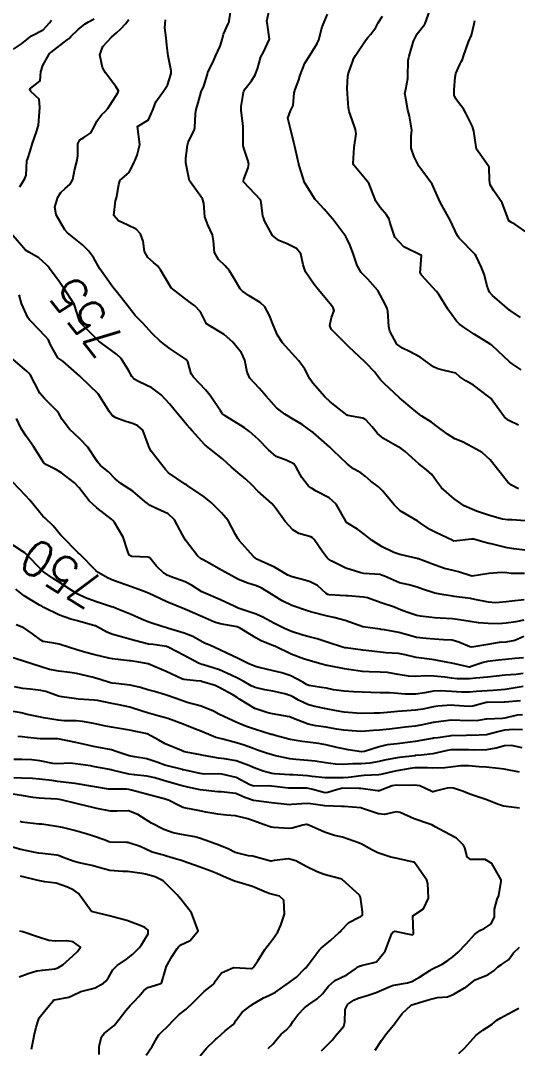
# Model space of a CAD drawing. Header units: metres. Extents: x 318500 to 325275, y 7408834 to 7428799.
# Drawn here: x 321971.5 to 322027.1, y 7416582.3 to 7416697.5 of the extents above; entities that cross this region are included whole.
import ezdxf
from ezdxf.enums import TextEntityAlignment as Align

# ---------------------------------------------------------------- set-up
doc = ezdxf.new("R2010")
doc.units = ezdxf.units.M
doc.header["$MEASUREMENT"] = 0
for name, color, linetype in [('Cotas', 45, 'Continuous'), ('Curvas de Nivel 1m', 11, 'Continuous'), ('Curvas de Nivel 5m', 15, 'Continuous')]:
    doc.layers.add(name, color=color, linetype=linetype)
doc.styles.add('Style-STANDARD', font='STANDARD.shx')

msp = doc.modelspace()

# ---------------------------------------------------------------- linework, layer by layer
at = {"layer": 'Curvas de Nivel 1m', "flags": 128}
for points, elevation in [([(322027.99, 7416641.42), (322026.51, 7416641.54), (322025.99, 7416641.53), (322025.43, 7416641.6), (322023.99, 7416642.01), (322022.55, 7416642.52), (322022, 7416642.72), (322021.14, 7416643.09), (322020.02, 7416643.87), (322018.62, 7416645.12), (322018.05, 7416645.85), (322017.53, 7416646.61), (322016.95, 7416647.15), (322016.07, 7416647.82), (322014.53, 7416649.18), (322014.09, 7416649.51), (322013.41, 7416649.89), (322012.11, 7416650.65), (322011.46, 7416651.22), (322010.84, 7416651.94), (322010.13, 7416652.73), (322009.81, 7416652.92), (322008.14, 7416653.22), (322008.03, 7416653.27), (322006.16, 7416654.76), (322005.56, 7416655.3), (322004.19, 7416656.83), (322003.86, 7416657.33), (322003.29, 7416658.41), (322002.63, 7416659.34), (322002.23, 7416659.78), (322000.8, 7416661.36), (322000.26, 7416662.21), (321999.77, 7416663.38), (321999.34, 7416664.43), (321998.81, 7416665.39), (321998.31, 7416665.9), (321997.09, 7416666.64), (321996.33, 7416667.15), (321996.07, 7416667.43), (321995.64, 7416668.14), (321994.88, 7416669.44), (321994.37, 7416670), (321993.63, 7416670.71), (321993.19, 7416671.47), (321993.09, 7416672.78), (321992.95, 7416673.47), (321992.43, 7416674.6), (321992.12, 7416675.48), (321991.99, 7416677.02), (321991.85, 7416677.49), (321990.49, 7416679.35), (321990.4, 7416679.51), (321990.34, 7416679.66), (321989.97, 7416681.52), (321989.97, 7416682.07), (321990.15, 7416683.51), (321990.23, 7416683.82), (321990.55, 7416684.46), (321990.9, 7416685.17), (321990.97, 7416685.5), (321991.05, 7416687.04), (321991.15, 7416687.5), (321991.37, 7416688.26), (321991.71, 7416689.49), (321991.98, 7416690.14), (321992.39, 7416691.48), (321992.45, 7416691.68), (321992.66, 7416692.11), (321993.1, 7416693.05), (321993.29, 7416693.47), (321993.83, 7416694.6), (321994.1, 7416695.46), (321994.2, 7416695.96), (321994.72, 7416697.1), (321994.82, 7416697.35), (321994.85, 7416697.45), (321995.1, 7416699.1)], 758), ([(322027.24, 7416645.01), (322026.44, 7416645.42), (322026.05, 7416645.76), (322025.03, 7416647.04), (322024.08, 7416648.24), (322023.15, 7416649.06), (322022.1, 7416649.69), (322020.95, 7416650.26), (322020.11, 7416650.62), (322019.27, 7416651.12), (322018.13, 7416652), (322017.49, 7416652.49), (322016.42, 7416653.16), (322016.14, 7416653.34), (322015.32, 7416654.01), (322014.17, 7416654.97), (322013.92, 7416655.19), (322012.19, 7416656.79), (322011.79, 7416657.22), (322011.11, 7416658.13), (322010.22, 7416659.05), (322010.12, 7416659.14), (322010.01, 7416659.24), (322008.24, 7416660.9), (322007.88, 7416661.27), (322006.27, 7416662.9), (322006.1, 7416663.29), (322006.29, 7416664.21), (322006.58, 7416665), (322006.47, 7416665.29), (322006.3, 7416665.54), (322004.82, 7416667.31), (322004.34, 7416667.91), (322003.38, 7416669.33), (322003.12, 7416670.1), (322002.85, 7416671.34), (322002.39, 7416671.93), (322001.32, 7416672.44), (322000.4, 7416672.83), (321999.68, 7416673.38), (321998.8, 7416675.03), (321998.66, 7416675.4), (321998.61, 7416675.57), (321998.45, 7416676.8), (321998.38, 7416677.32), (321998.34, 7416677.4), (321996.49, 7416679.35), (321996.45, 7416679.43), (321996.44, 7416679.48), (321996.49, 7416679.7), (321996.95, 7416680.99), (321997.02, 7416681.42), (321996.92, 7416681.82), (321996.54, 7416682.94), (321996.41, 7416683.43), (321996.4, 7416683.58), (321996.4, 7416685.43), (321996.39, 7416685.62), (321996.18, 7416687.43), (321996.18, 7416687.85), (321996.42, 7416689.43), (321996.47, 7416689.58), (321996.63, 7416689.81), (321997.34, 7416690.72), (321997.76, 7416691.41), (321998, 7416692.07), (321998.38, 7416693.4), (321998.69, 7416693.94), (321999.36, 7416695.39), (321999.14, 7416696.98), (321999.06, 7416697.4), (321999.35, 7416698.79)], 759), ([(321970.69, 7416694.28), (321971.57, 7416694.88), (321972.7, 7416695.75), (321973.99, 7416696.45), (321974.72, 7416697.22), (321974.93, 7416697.51)], 754), ([(322027.92, 7416635.53), (322026.42, 7416635.53), (322025.92, 7416635.58), (322025.32, 7416635.63), (322023.91, 7416635.5), (322022.06, 7416635.23), (322021.9, 7416635.25), (322020.53, 7416635.72), (322019.91, 7416635.84), (322018.95, 7416636.09), (322017.92, 7416636.47), (322016.03, 7416637.16), (322015.96, 7416637.18), (322015.93, 7416637.19), (322015.89, 7416637.2), (322013.94, 7416637.64), (322013.27, 7416637.86), (322011.95, 7416638.49), (322010.84, 7416639.23), (322010.34, 7416639.61), (322009.97, 7416639.91), (322009.2, 7416640.48), (322007.98, 7416641.24), (322007.95, 7416641.27), (322007.88, 7416641.37), (322006.82, 7416643.28), (322006.02, 7416643.98), (322004.59, 7416644.75), (322004.04, 7416645.07), (322003.72, 7416645.32), (322002.97, 7416646.26), (322002.39, 7416647.35), (322002.07, 7416647.81), (322001.21, 7416648.22), (322000.08, 7416648.62), (321999.22, 7416649.38), (321998.11, 7416650.54), (321997.12, 7416651.42), (321996.54, 7416651.84), (321996.13, 7416652.11), (321994.4, 7416653.19), (321994.14, 7416653.35), (321994.08, 7416653.4), (321994.03, 7416653.45), (321993.87, 7416653.73), (321992.71, 7416655.47), (321992.18, 7416656.09), (321990.82, 7416657.5), (321990.59, 7416657.89), (321990.22, 7416659.23), (321990.02, 7416659.51), (321988.24, 7416660.7), (321987.12, 7416661.55), (321986.26, 7416662.39), (321985.16, 7416663.58), (321984.7, 7416664), (321984.29, 7416664.42), (321983.4, 7416665.6), (321982.32, 7416666.97), (321981.8, 7416667.62), (321980.36, 7416669.64), (321979.63, 7416670.91), (321979.07, 7416671.66), (321978.39, 7416672.33), (321976.72, 7416673.69), (321976.41, 7416674.02), (321975.45, 7416675.7), (321975.31, 7416676.57), (321975.64, 7416677.7), (321975.97, 7416678.2), (321976.47, 7416678.66), (321977.02, 7416679.15), (321977.31, 7416679.68), (321977.5, 7416680.68), (321977.77, 7416681.68), (321977.87, 7416682.33), (321977.89, 7416683.68), (321978.11, 7416684.11), (321978.55, 7416684.38), (321979.34, 7416684.88), (321979.76, 7416685.65), (321980.02, 7416686.21), (321980.59, 7416686.96), (321980.93, 7416687.3), (321981.23, 7416687.63), (321982.38, 7416689.38), (321982.44, 7416689.61), (321982.14, 7416690.1), (321981, 7416691.63), (321980.66, 7416692.2), (321980.35, 7416693.65), (321980.69, 7416694.57), (321981.66, 7416695.63), (321982.22, 7416696.1), (321982.71, 7416696.55), (321983.21, 7416697.12), (321983.6, 7416697.6)], 756), ([(322027.95, 7416638.13), (322026.7, 7416638.27), (322025.95, 7416638.41), (322024.16, 7416638.85), (322023.96, 7416638.89), (322023.82, 7416638.91), (322023.26, 7416639.06), (322022.23, 7416639.35), (322021.96, 7416639.37), (322020.01, 7416639.16), (322019.96, 7416639.16), (322019.87, 7416639.2), (322017.97, 7416640.13), (322017.29, 7416640.45), (322016.27, 7416641.16), (322015.98, 7416641.38), (322015.5, 7416641.65), (322014, 7416642.54), (322013.3, 7416643.2), (322012.03, 7416644.75), (322011.55, 7416645.22), (322010.7, 7416645.88), (322010.05, 7416646.43), (322009.58, 7416646.78), (322008.75, 7416647.26), (322008.07, 7416647.76), (322006.49, 7416649.29), (322006.1, 7416649.66), (322004.24, 7416651.32), (322004.17, 7416651.37), (322004.12, 7416651.41), (322003, 7416652.21), (322002.13, 7416652.75), (322001.05, 7416653.36), (322000.15, 7416654.09), (321998.99, 7416655.39), (321998.18, 7416656.27), (321997.16, 7416657.42), (321996.86, 7416658.07), (321996.58, 7416659.42), (321996.23, 7416660.25), (321995.26, 7416661.44), (321994.26, 7416662.29), (321992.28, 7416663.48), (321991.64, 7416664.83), (321990.99, 7416665.5), (321990.31, 7416666), (321988.33, 7416667.53), (321987.14, 7416669.55), (321986.79, 7416669.98), (321986.37, 7416670.36), (321985.74, 7416670.93), (321985.36, 7416671.58), (321985.2, 7416672.77), (321984.91, 7416673.58), (321984.42, 7416674.09), (321983.48, 7416674.54), (321982.43, 7416675.03), (321981.93, 7416675.62), (321982.11, 7416677.27), (321982.22, 7416677.61), (321982.26, 7416677.81), (321982.48, 7416679.11), (321982.57, 7416679.53), (321982.63, 7416679.61), (321983.64, 7416680.46), (321984.21, 7416681.59), (321984.29, 7416681.83), (321984.53, 7416682.38), (321984.81, 7416683.59), (321984.57, 7416685.59), (321985.8, 7416686.35), (321986.32, 7416687.56), (321986.61, 7416688.35), (321987.49, 7416689.55), (321987.94, 7416690.23), (321988.34, 7416691.53), (321988.33, 7416691.86), (321988.01, 7416693.54), (321987.86, 7416694.71), (321987.76, 7416695.54), (321987.61, 7416696.65), (321987.7, 7416697.55)], 757), ([(322027.53, 7416658.33), (322026.52, 7416659.03), (322026.22, 7416659.25), (322024.29, 7416661.05), (322024.25, 7416661.09), (322024.12, 7416661.18), (322022.27, 7416662.35), (322021.14, 7416663.1), (322020.64, 7416663.46), (322020.29, 7416663.8), (322019.32, 7416665.12), (322018.32, 7416666.79), (322018.07, 7416667.13), (322016.36, 7416668.94), (322016.24, 7416669.16), (322016.38, 7416671.16), (322014.39, 7416672.13), (322013.4, 7416673.2), (322012.87, 7416674.77), (322012.75, 7416675.21), (322012.45, 7416675.72), (322011.74, 7416676.51), (322011.27, 7416677.23), (322010.49, 7416679.24), (322008.78, 7416681.27), (322008.72, 7416681.46), (322008.85, 7416683.27), (322009.04, 7416684.78), (322008.99, 7416685.26), (322008.59, 7416686.35), (322008.26, 7416687.27), (322008.2, 7416687.68), (322008.08, 7416689.28), (322008.05, 7416689.86), (322008.13, 7416691.28), (322008.23, 7416691.7), (322008.68, 7416692.94), (322008.76, 7416693.19), (322008.8, 7416693.27), (322008.97, 7416693.55), (322010.1, 7416695.25), (322010.38, 7416695.57), (322010.71, 7416695.94), (322011.26, 7416696.7), (322011.53, 7416697.23), (322012, 7416697.97)], 761), ([(322027.47, 7416664.19), (322026.3, 7416664.97), (322026.22, 7416665.03), (322024.32, 7416666.66), (322024, 7416667.05), (322023.78, 7416667.62), (322023.4, 7416669.06), (322023.1, 7416669.8), (322022.5, 7416671.08), (322022.38, 7416671.27), (322020.59, 7416673.11), (322020.41, 7416673.37), (322019.6, 7416675.12), (322018.46, 7416677.13), (322017.56, 7416679.14), (322016.51, 7416680.55), (322016.09, 7416681.17), (322015.56, 7416682.2), (322015.2, 7416683.18), (322015.23, 7416684.51), (322015.28, 7416685.18), (322015.03, 7416686.75), (322014.91, 7416687.19), (322014.85, 7416687.43), (322014.62, 7416688.75), (322014.53, 7416689.19), (322014.52, 7416689.3), (322014.63, 7416689.79), (322014.83, 7416691), (322014.84, 7416691.19), (322014.88, 7416692.99), (322014.91, 7416693.19), (322014.99, 7416693.5), (322015.46, 7416695.18), (322015.9, 7416695.99), (322016.73, 7416697.08), (322016.76, 7416697.12), (322016.78, 7416697.16), (322017.29, 7416698.62)], 762), ([(322028.42, 7416673.55), (322026.81, 7416674.65), (322026.44, 7416674.84), (322026.14, 7416675.03), (322026.02, 7416675.45), (322025.42, 7416677.04), (322024.48, 7416678.41), (322024.06, 7416679.06), (322023.98, 7416679.58), (322023.94, 7416681.06), (322023.37, 7416681.91), (322022.54, 7416683.08), (322022.25, 7416685.08), (322022.08, 7416685.59), (322021.34, 7416687.1), (322021.07, 7416687.57), (322020.61, 7416688.16), (322020.2, 7416688.7), (322020.04, 7416689.12), (322020.03, 7416689.71), (322020.14, 7416691.12), (322020.22, 7416691.55), (322020.67, 7416692.56), (322020.86, 7416692.92), (322020.95, 7416693.11), (322021.08, 7416693.5), (322021.63, 7416695.1), (322021.97, 7416695.83), (322022.26, 7416697.09), (322022.33, 7416697.49)], 763), ([(322027.84, 7416630.29), (322026.92, 7416630.09), (322025.84, 7416629.94), (322024.98, 7416629.89), (322023.84, 7416629.9), (322022.76, 7416629.99), (322021.84, 7416630.13), (322020.61, 7416630.33), (322019.84, 7416630.43), (322018.46, 7416630.5), (322017.84, 7416630.54), (322016.27, 7416630.72), (322015.84, 7416630.81), (322014.73, 7416631.18), (322013.85, 7416631.52), (322013.33, 7416631.73), (322011.87, 7416632.22), (322010.33, 7416632.78), (322009.87, 7416632.88), (322008.13, 7416633.01), (322007.88, 7416633.03), (322006.05, 7416633.11), (322005.88, 7416633.15), (322005.68, 7416633.29), (322004.74, 7416634.16), (322003.89, 7416634.6), (322003.32, 7416634.76), (322001.9, 7416635.14), (322001.42, 7416635.35), (321999.91, 7416636.22), (321998.4, 7416636.91), (321997.93, 7416637.13), (321997.54, 7416637.41), (321995.96, 7416639.21), (321995.79, 7416639.43), (321995.53, 7416639.87), (321994.71, 7416641.44), (321993.99, 7416642.3), (321992.8, 7416643.47), (321992.02, 7416644.11), (321990.19, 7416645.36), (321990.04, 7416645.44), (321989.9, 7416645.51), (321988.05, 7416646.81), (321987.71, 7416647.19), (321987.42, 7416647.54), (321986.09, 7416649.23), (321985.9, 7416649.56), (321985.8, 7416649.86), (321985.16, 7416651.57), (321984.62, 7416652.08), (321984.13, 7416652.29), (321983.15, 7416652.57), (321982.13, 7416652.95), (321981.74, 7416653.22), (321981.43, 7416653.62), (321980.17, 7416655.64), (321978.2, 7416657.56), (321978.08, 7416657.67), (321976.22, 7416659.3), (321975.98, 7416659.45), (321975.64, 7416659.7), (321974.82, 7416661.14), (321974.61, 7416661.71), (321974.26, 7416662.06), (321972.64, 7416663.74), (321972.47, 7416663.94), (321972.28, 7416664.22), (321971.57, 7416665.76), (321971.32, 7416666.75)], 754), ([(322027.82, 7416628.46), (322026.82, 7416628.01), (322025.81, 7416627.83), (322025.08, 7416627.77), (322023.81, 7416627.57), (322022, 7416627.27), (322021.8, 7416627.29), (322020.55, 7416627.84), (322019.81, 7416628.03), (322018.84, 7416628.09), (322017.81, 7416628.15), (322016.9, 7416628.23), (322015.81, 7416628.36), (322015.16, 7416628.52), (322013.82, 7416628.92), (322012.24, 7416629.21), (322011.82, 7416629.26), (322011.76, 7416629.27), (322009.82, 7416629.55), (322009.39, 7416629.68), (322007.83, 7416630.25), (322006.55, 7416630.58), (322005.84, 7416630.73), (322003.93, 7416631.24), (322003.85, 7416631.26), (322003.61, 7416631.32), (322001.86, 7416631.93), (322000.77, 7416632.45), (321999.87, 7416633), (321999.29, 7416633.38), (321998.41, 7416633.92), (321997.89, 7416634.12), (321996.91, 7416634.44), (321995.89, 7416634.86), (321994.78, 7416635.44), (321993.91, 7416635.94), (321992.93, 7416636.48), (321991.92, 7416637.04), (321991.64, 7416637.2), (321991.3, 7416637.49), (321989.96, 7416639.24), (321989.79, 7416639.51), (321989.62, 7416639.86), (321988.72, 7416641.52), (321987.99, 7416642.22), (321986.77, 7416642.78), (321986, 7416643.14), (321985.4, 7416643.57), (321984.03, 7416644.76), (321982.69, 7416645.6), (321982.05, 7416646.13), (321981.33, 7416646.9), (321980.43, 7416647.63), (321980.07, 7416648.03), (321978.99, 7416649.66), (321978.1, 7416650.61), (321976.96, 7416651.68), (321976.13, 7416652.76), (321975.8, 7416653.36), (321975.56, 7416653.7), (321974.16, 7416655.12), (321973.64, 7416655.73), (321973.02, 7416656.9), (321972.6, 7416657.74), (321972.41, 7416657.95), (321972.2, 7416658.14), (321970.36, 7416659.77)], 753), ([(322027.79, 7416626.06), (322026.81, 7416625.99), (322025.78, 7416625.9), (322025.01, 7416625.81), (322023.78, 7416625.67), (322023.27, 7416625.56), (322021.95, 7416625.08), (322021.77, 7416625.03), (322021.72, 7416625.03), (322021.42, 7416625.09), (322019.78, 7416625.47), (322019.34, 7416625.55), (322017.78, 7416625.84), (322016.98, 7416625.94), (322015.78, 7416626.12), (322014.56, 7416626.41), (322013.79, 7416626.55), (322012.36, 7416626.64), (322011.79, 7416626.7), (322010.14, 7416626.89), (322009.8, 7416626.93), (322007.88, 7416627.18), (322007.8, 7416627.2), (322007.53, 7416627.27), (322005.81, 7416627.82), (322004.69, 7416628.19), (322003.81, 7416628.42), (322003.09, 7416628.61), (322001.82, 7416629.02), (322001.02, 7416629.36), (321999.83, 7416629.96), (321998.62, 7416630.61), (321997.84, 7416630.97), (321996.53, 7416631.42), (321995.85, 7416631.65), (321995.46, 7416631.83), (321993.87, 7416632.58), (321991.97, 7416633.39), (321991.88, 7416633.42), (321991.78, 7416633.48), (321990.61, 7416634.22), (321989.89, 7416634.59), (321988.23, 7416635.2), (321987.9, 7416635.33), (321987.76, 7416635.39), (321987.53, 7416635.54), (321986.7, 7416636.34), (321985.93, 7416637.26), (321985.71, 7416637.35), (321983.93, 7416637.43), (321983.63, 7416637.59), (321983.44, 7416638.09), (321982.95, 7416639.6), (321981.98, 7416641.23), (321981.82, 7416641.45), (321981.65, 7416641.61), (321980, 7416642.88), (321979.16, 7416643.65), (321978.03, 7416645.11), (321977.5, 7416645.68), (321976.05, 7416646.78), (321975.49, 7416647.13), (321974.29, 7416647.72), (321974.06, 7416647.93), (321972.92, 7416649.74), (321972.11, 7416650.91), (321971.52, 7416651.76), (321971, 7416652.89)], 752), ([(322027.76, 7416624.31), (322026.97, 7416624.22), (322025.76, 7416624.11), (322024.78, 7416624.02), (322023.76, 7416623.92), (322022.47, 7416623.79), (322021.76, 7416623.72), (322020.36, 7416623.71), (322019.75, 7416623.78), (322018.98, 7416623.89), (322017.75, 7416624.03), (322016.86, 7416624.04), (322015.75, 7416623.97), (322014.9, 7416624.02), (322013.76, 7416624.22), (322012.55, 7416624.41), (322011.76, 7416624.47), (322010.5, 7416624.49), (322009.76, 7416624.54), (322008.25, 7416624.77), (322007.76, 7416624.85), (322005.86, 7416625.2), (322005.77, 7416625.22), (322005.47, 7416625.29), (322003.78, 7416625.77), (322003.15, 7416625.96), (322001.79, 7416626.48), (321999.94, 7416627.37), (321999.8, 7416627.43), (321998.41, 7416627.99), (321997.81, 7416628.31), (321997.13, 7416628.72), (321996, 7416629.43), (321995.82, 7416629.51), (321995.72, 7416629.54), (321993.83, 7416629.89), (321993.2, 7416630.08), (321991.84, 7416630.65), (321989.85, 7416631.51), (321987.86, 7416632.33), (321986.42, 7416633), (321985.88, 7416633.26), (321985.11, 7416633.57), (321984.2, 7416633.9), (321983.88, 7416634.01), (321983.25, 7416634.24), (321981.89, 7416634.73), (321981.29, 7416635.01), (321980.17, 7416635.64), (321979.9, 7416635.84), (321978.1, 7416637.67), (321977.93, 7416637.84), (321976.11, 7416639.69), (321975.96, 7416639.86), (321975.13, 7416640.86), (321974.22, 7416641.72), (321973.98, 7416641.96), (321972.49, 7416643.74), (321972.02, 7416644.25), (321970.6, 7416645.76)], 751), ([(322027.47, 7416621.26), (322025.72, 7416621.11), (322025.64, 7416621.11), (322023.72, 7416621.08), (322023.7, 7416621.07), (322023.6, 7416621.05), (322022.14, 7416620.64), (322021.71, 7416620.6), (322020.08, 7416620.74), (322019.71, 7416620.75), (322018.19, 7416620.65), (322017.71, 7416620.58), (322016.53, 7416620.33), (322015.71, 7416620.21), (322014.74, 7416620.14), (322013.7, 7416620.07), (322012.92, 7416619.98), (322011.7, 7416619.87), (322011.06, 7416619.86), (322009.7, 7416619.85), (322009.09, 7416619.86), (322007.7, 7416619.99), (322006.84, 7416620.14), (322005.71, 7416620.37), (322004.41, 7416620.61), (322003.71, 7416620.82), (322002.6, 7416621.34), (322002.03, 7416621.65), (322001.72, 7416621.8), (322001.06, 7416622.02), (321999.73, 7416622.33), (321998.83, 7416622.49), (321997.73, 7416622.74), (321997.28, 7416622.95), (321996.46, 7416623.42), (321995.75, 7416623.78), (321995.05, 7416624.14), (321993.76, 7416624.73), (321991.95, 7416625.29), (321991.77, 7416625.34), (321991.4, 7416625.49), (321989.78, 7416626.34), (321988.09, 7416627.23), (321987.8, 7416627.33), (321986.33, 7416627.55), (321985.84, 7416627.6), (321985.8, 7416627.61), (321984.22, 7416628), (321983.81, 7416628.12), (321983.05, 7416628.36), (321981.81, 7416628.7), (321981.13, 7416628.94), (321979.86, 7416629.64), (321979.82, 7416629.66), (321979.79, 7416629.67), (321977.83, 7416630.2), (321977.1, 7416630.41), (321975.84, 7416630.85), (321974.06, 7416631.72), (321973.85, 7416631.84), (321973.6, 7416631.98), (321971.87, 7416633.03), (321970.93, 7416633.76)], 749), ([(322027.7, 7416619.67), (322027.07, 7416619.64), (322025.69, 7416619.3), (322025.46, 7416619.27), (322023.69, 7416619.2), (322023.56, 7416619.19), (322022.74, 7416619.06), (322021.69, 7416619), (322019.71, 7416619.09), (322019.69, 7416619.09), (322017.96, 7416618.85), (322017.69, 7416618.81), (322016.3, 7416618.53), (322015.68, 7416618.43), (322014.56, 7416618.29), (322013.67, 7416618.19), (322012.79, 7416618.08), (322011.67, 7416617.96), (322010.98, 7416617.91), (322009.67, 7416617.83), (322009.08, 7416617.84), (322007.67, 7416617.98), (322006.86, 7416618.09), (322005.68, 7416618.29), (322004.53, 7416618.46), (322003.68, 7416618.65), (322001.84, 7416619.35), (322001.69, 7416619.41), (322001.6, 7416619.44), (321999.7, 7416619.81), (321999.17, 7416619.91), (321997.7, 7416620.4), (321995.99, 7416621.43), (321995.83, 7416621.54), (321995.72, 7416621.61), (321995.23, 7416621.93), (321993.73, 7416622.76), (321993.26, 7416622.98), (321991.74, 7416623.43), (321991.69, 7416623.44), (321991.12, 7416623.49), (321989.74, 7416623.65), (321989.54, 7416623.72), (321987.76, 7416624.55), (321986.02, 7416625.3), (321985.77, 7416625.39), (321984.7, 7416625.58), (321983.77, 7416625.72), (321983.62, 7416625.74), (321981.78, 7416625.96), (321981.36, 7416626.03), (321979.78, 7416626.41), (321978.77, 7416626.67), (321977.79, 7416626.96), (321975.92, 7416627.57), (321975.8, 7416627.6), (321975.21, 7416627.7), (321974, 7416627.91), (321973.8, 7416628), (321972.82, 7416628.74), (321971.82, 7416629.43), (321970.99, 7416629.76)], 748), ([(322027.68, 7416617.99), (322026.7, 7416618.04), (322025.68, 7416617.95), (322024.93, 7416617.78), (322023.67, 7416617.45), (322021.97, 7416617.38), (322021.66, 7416617.39), (322021.37, 7416617.38), (322019.66, 7416617.33), (322019.46, 7416617.31), (322018.2, 7416617.12), (322017.73, 7416617.06), (322017.66, 7416617.04), (322017.55, 7416617.03), (322015.66, 7416616.69), (322015.09, 7416616.61), (322013.65, 7416616.45), (322012.54, 7416616.31), (322011.65, 7416616.11), (322010, 7416615.59), (322009.64, 7416615.55), (322008.15, 7416615.77), (322007.65, 7416615.86), (322006.9, 7416616.02), (322005.65, 7416616.32), (322004.83, 7416616.48), (322003.65, 7416616.63), (322003.02, 7416616.69), (322001.66, 7416616.92), (321999.98, 7416617.37), (321999.66, 7416617.46), (321999.54, 7416617.49), (321997.67, 7416618.08), (321996.66, 7416618.43), (321995.68, 7416618.82), (321994.3, 7416619.44), (321993.69, 7416619.76), (321993.08, 7416620.08), (321991.71, 7416620.65), (321990.14, 7416621.08), (321989.72, 7416621.21), (321988.9, 7416621.52), (321987.72, 7416621.92), (321986.47, 7416622.29), (321985.73, 7416622.5), (321984.91, 7416622.75), (321983.73, 7416622.99), (321982.15, 7416623.19), (321981.74, 7416623.24), (321981.43, 7416623.31), (321980.38, 7416623.63), (321979.74, 7416623.83), (321979.49, 7416623.9), (321977.75, 7416624.3), (321976.98, 7416624.44), (321975.75, 7416624.57), (321974.7, 7416624.76), (321973.76, 7416625.05), (321971.81, 7416625.71), (321971.77, 7416625.72), (321971.67, 7416625.75), (321969.78, 7416626.33)], 747), ([(322027.65, 7416615.97), (322026.44, 7416616.23), (322025.66, 7416616.2), (322024.74, 7416615.95), (322023.65, 7416615.76), (322022.32, 7416615.74), (322021.65, 7416615.76), (322020.32, 7416615.77), (322019.65, 7416615.75), (322019.1, 7416615.66), (322017.64, 7416615.33), (322016.33, 7416615.15), (322015.69, 7416615.11), (322015.64, 7416615.1), (322013.9, 7416614.92), (322013.64, 7416614.88), (322012.23, 7416614.61), (322011.63, 7416614.47), (322010.6, 7416614.25), (322009.62, 7416614.2), (322008.7, 7416614.18), (322007.62, 7416614.13), (322006.73, 7416614.17), (322005.63, 7416614.32), (322004.45, 7416614.48), (322003.63, 7416614.58), (322002.31, 7416614.66), (322001.63, 7416614.74), (321999.88, 7416615.13), (321999.64, 7416615.19), (321999.03, 7416615.38), (321997.99, 7416615.74), (321997.64, 7416615.87), (321996.52, 7416616.29), (321995.65, 7416616.56), (321994.14, 7416616.96), (321993.66, 7416617.07), (321993.35, 7416617.15), (321992.55, 7416617.47), (321991.67, 7416617.84), (321991.07, 7416618.09), (321989.68, 7416618.65), (321987.95, 7416619.26), (321987.69, 7416619.34), (321987, 7416619.54), (321985.7, 7416619.91), (321985.2, 7416620.07), (321983.7, 7416620.53), (321982.49, 7416620.82), (321981.71, 7416620.97), (321980.07, 7416621.28), (321979.72, 7416621.33), (321977.94, 7416621.44), (321977.72, 7416621.46), (321976.09, 7416621.69), (321975.72, 7416621.77), (321974.29, 7416622.28), (321973.73, 7416622.42), (321972.55, 7416622.56), (321971.73, 7416622.65), (321970.78, 7416622.81)], 746), ([(322027.36, 7416609.21), (322025.57, 7416609.45), (322024.98, 7416609.62), (322023.58, 7416610.18), (322021.89, 7416610.77), (322021.59, 7416610.88), (322021.09, 7416611.09), (322019.96, 7416611.47), (322019.59, 7416611.51), (322019.23, 7416611.47), (322017.9, 7416611.13), (322017.67, 7416611.05), (322017.59, 7416611.05), (322017.53, 7416611.08), (322017.44, 7416611.13), (322016.17, 7416611.73), (322015.59, 7416611.79), (322014.99, 7416611.77), (322013.59, 7416611.8), (322013.07, 7416611.72), (322011.74, 7416611.21), (322011.63, 7416611.16), (322011.58, 7416611.14), (322011.52, 7416611.15), (322011.17, 7416611.22), (322009.58, 7416611.43), (322009.39, 7416611.44), (322007.58, 7416611.45), (322007.42, 7416611.44), (322006.84, 7416611.28), (322005.89, 7416610.97), (322005.58, 7416610.95), (322005.29, 7416611), (322004.19, 7416611.31), (322003.58, 7416611.46), (322003.42, 7416611.48), (322001.58, 7416611.46), (322001.47, 7416611.47), (321999.58, 7416611.68), (321999.25, 7416611.71), (321997.58, 7416611.68), (321997.15, 7416611.85), (321995.6, 7416612.65), (321994, 7416613.05), (321993.6, 7416613.06), (321992.03, 7416613.05), (321991.6, 7416613.09), (321989.7, 7416613.51), (321989.61, 7416613.53), (321989.59, 7416613.54), (321987.62, 7416614.04), (321986.84, 7416614.33), (321985.63, 7416614.74), (321984.24, 7416614.97), (321983.63, 7416615.07), (321982.06, 7416615.6), (321981.76, 7416615.73), (321981.64, 7416615.76), (321980.06, 7416616.05), (321979.64, 7416616.13), (321979.02, 7416616.28), (321977.65, 7416616.59), (321976.75, 7416616.78), (321975.65, 7416616.99), (321974.96, 7416617.01), (321973.65, 7416616.98), (321972.25, 7416617.14), (321971.65, 7416617.22), (321971.17, 7416617.26)], 744), ([(322005.19, 7416582.03), (322006.42, 7416583.27), (322006.75, 7416583.73), (322007.23, 7416584.26), (322007.69, 7416584.8), (322007.78, 7416585.25), (322007.83, 7416586.68), (322008.12, 7416587.25), (322008.79, 7416587.72), (322009.28, 7416587.93), (322010.27, 7416588.22), (322011.28, 7416588.57), (322012.76, 7416589.19), (322013.13, 7416589.35), (322013.29, 7416589.4), (322014.8, 7416589.66), (322015.3, 7416589.82), (322016.16, 7416590.29), (322017.32, 7416591.04), (322017.37, 7416591.08), (322017.47, 7416591.13), (322018.69, 7416591.75), (322019.34, 7416592.16), (322019.87, 7416592.56), (322020.48, 7416593.09), (322021.36, 7416594.04), (322022.29, 7416595.07), (322022.9, 7416595.53), (322023.38, 7416595.75), (322024.17, 7416596.26), (322024.54, 7416597.04), (322024.56, 7416597.9), (322024.85, 7416599.04), (322025.02, 7416599.45), (322025.31, 7416601.03), (322025.28, 7416601.21), (322024.26, 7416603.04), (322023.49, 7416603.49), (322021.87, 7416603.46), (322021.49, 7416603.76), (322021.21, 7416604.79), (322021.08, 7416605.09), (322020.3, 7416605.88), (322019.52, 7416606.28), (322017.91, 7416607.13), (322017.53, 7416607.34), (322017.2, 7416607.47), (322015.54, 7416608.04), (322014, 7416608.74), (322013.55, 7416608.82), (322012.22, 7416608.53), (322011.55, 7416608.59), (322009.64, 7416609.24), (322009.58, 7416609.26), (322009.56, 7416609.26), (322007.71, 7416609.41), (322007.56, 7416609.41), (322007.43, 7416609.4), (322005.56, 7416609.5), (322003.96, 7416609.71), (322003.56, 7416609.75), (322001.83, 7416609.62), (322001.56, 7416609.6), (322001.29, 7416609.63), (321999.56, 7416609.83), (321998.17, 7416610), (321997.57, 7416610.07), (321996.57, 7416610.41), (321995.57, 7416610.85), (321993.95, 7416611.07), (321993.58, 7416611.07), (321993.21, 7416611.09), (321991.58, 7416611.27), (321990.53, 7416611.49), (321989.58, 7416611.73), (321989.29, 7416611.8), (321987.59, 7416612.29), (321986.52, 7416612.62), (321985.6, 7416612.82), (321984.22, 7416612.95), (321983.6, 7416613.05), (321981.73, 7416613.48), (321981.61, 7416613.51), (321981.02, 7416613.62), (321979.61, 7416613.91), (321979.29, 7416613.97), (321977.62, 7416614.21), (321977.04, 7416614.25), (321975.62, 7416614.2), (321975.08, 7416614.24), (321973.62, 7416614.51), (321972.73, 7416614.63), (321971.62, 7416614.67), (321970.7, 7416614.67)], 743), ([(321999.19, 7416582.28), (321999.76, 7416582.8), (322000.2, 7416583.36), (322000.67, 7416583.9), (322001.23, 7416584.36), (322001.69, 7416584.88), (322001.98, 7416585.33), (322002.51, 7416586.07), (322003.26, 7416586.84), (322003.88, 7416587.31), (322004.7, 7416587.87), (322005.28, 7416588.42), (322005.66, 7416588.91), (322005.95, 7416589.28), (322006.67, 7416589.9), (322007.3, 7416590.23), (322008.02, 7416590.54), (322008.99, 7416591.24), (322009.17, 7416591.4), (322009.32, 7416591.49), (322009.67, 7416591.58), (322011.33, 7416592.02), (322012.31, 7416593.2), (322012.87, 7416594.69), (322013.06, 7416595.18), (322013.19, 7416595.37), (322013.37, 7416595.43), (322014.61, 7416595.17), (322015.37, 7416595.03), (322015.46, 7416595.16), (322015.4, 7416597.16), (322016.6, 7416597.95), (322017.15, 7416599.13), (322017.1, 7416600.79), (322016.96, 7416601.14), (322015.77, 7416602.86), (322015.54, 7416603.16), (322015.48, 7416603.19), (322013.84, 7416603.54), (322013.48, 7416603.61), (322012.94, 7416603.74), (322011.49, 7416604.21), (322010.82, 7416604.55), (322009.6, 7416605.24), (322009.5, 7416605.28), (322009.43, 7416605.31), (322007.51, 7416605.96), (322006.62, 7416606.17), (322005.52, 7416606.52), (322003.77, 7416607.32), (322003.53, 7416607.41), (322003.44, 7416607.41), (322003.09, 7416607.33), (322001.88, 7416606.99), (322001.52, 7416606.95), (321999.85, 7416607.04), (321999.53, 7416607.11), (321998.66, 7416607.38), (321997.54, 7416607.79), (321996.92, 7416608.03), (321995.54, 7416608.37), (321994.54, 7416608.44), (321993.55, 7416608.55), (321992.23, 7416608.78), (321991.55, 7416608.93), (321989.79, 7416609.27), (321989.56, 7416609.34), (321989.21, 7416609.51), (321988.12, 7416610.08), (321987.57, 7416610.27), (321986.54, 7416610.52), (321985.57, 7416610.78), (321983.91, 7416611.24), (321983.58, 7416611.32), (321983.34, 7416611.34), (321981.58, 7416611.35), (321981.33, 7416611.37), (321979.58, 7416611.64), (321977.58, 7416611.97), (321977.24, 7416612.01), (321975.59, 7416612.23), (321974.96, 7416612.32), (321973.59, 7416612.47), (321972.79, 7416612.53), (321971.59, 7416612.6), (321970.71, 7416612.64)], 742), ([(321991.59, 7416581.47), (321992.31, 7416582.34), (321993.21, 7416583.23), (321993.33, 7416583.33), (321993.48, 7416583.45), (321994.4, 7416584.26), (321995.23, 7416584.96), (321995.45, 7416585.2), (321995.58, 7416585.42), (321996.29, 7416586.37), (321997.26, 7416587.13), (321997.67, 7416587.39), (321998.67, 7416587.98), (321999.27, 7416588.23), (322000.03, 7416588.61), (322001.06, 7416589.34), (322001.19, 7416589.45), (322001.29, 7416589.52), (322002.36, 7416590.27), (322003.32, 7416591.26), (322003.35, 7416591.29), (322003.4, 7416591.32), (322003.67, 7416591.66), (322004.93, 7416593.3), (322005.12, 7416593.52), (322005.35, 7416593.74), (322006.2, 7416594.43), (322007.12, 7416595.26), (322007.25, 7416595.38), (322007.37, 7416595.51), (322008.23, 7416596.41), (322009.4, 7416597.02), (322009.56, 7416597.07), (322009.76, 7416597.23), (322009.76, 7416597.6), (322009.54, 7416599.24), (322009.42, 7416599.46), (322007.45, 7416601.26), (322005.46, 7416601.78), (322004.68, 7416602.09), (322003.47, 7416602.7), (322002.3, 7416603.33), (322001.48, 7416603.53), (321999.87, 7416603.36), (321999.55, 7416603.29), (321999.48, 7416603.3), (321999.07, 7416603.38), (321997.84, 7416603.75), (321997.48, 7416603.83), (321997, 7416603.89), (321995.49, 7416604.26), (321994.71, 7416604.65), (321993.5, 7416605.15), (321993.27, 7416605.22), (321992.65, 7416605.46), (321991.51, 7416605.87), (321990.99, 7416606), (321989.51, 7416606.29), (321988.55, 7416606.47), (321987.52, 7416606.82), (321986.13, 7416607.55), (321985.54, 7416607.93), (321984.59, 7416608.53), (321983.55, 7416608.91), (321982.26, 7416608.89), (321981.55, 7416608.88), (321980.01, 7416609.18), (321979.55, 7416609.29), (321978.01, 7416609.66), (321977.56, 7416609.77), (321976.03, 7416610.15), (321975.57, 7416610.22), (321974.15, 7416610.29), (321973.57, 7416610.34), (321972.87, 7416610.42), (321971.57, 7416610.63), (321970.62, 7416610.81)], 741), ([(321980.27, 7416581.62), (321980.29, 7416582.53), (321980.54, 7416583.62), (321980.84, 7416583.99), (321981.22, 7416584.27), (321981.95, 7416584.88), (321982.53, 7416585.59), (321983.25, 7416586.54), (321983.73, 7416587.1), (321984.21, 7416587.57), (321984.72, 7416588.11), (321985.28, 7416588.8), (321985.71, 7416589.13), (321987.08, 7416589.53), (321987.22, 7416589.6), (321987.29, 7416589.73), (321987.69, 7416591.15), (321987.82, 7416591.52), (321988.45, 7416592.63), (321989.02, 7416593.5), (321989.15, 7416593.7), (321989.35, 7416593.87), (321990.46, 7416594.39), (321991.37, 7416595.48), (321990.61, 7416597.49), (321989.42, 7416599.03), (321989.2, 7416599.29), (321989.01, 7416599.51), (321987.44, 7416601.07), (321986.56, 7416601.54), (321985.45, 7416601.84), (321985.1, 7416601.92), (321983.46, 7416602.11), (321982.94, 7416602.11), (321981.46, 7416602.23), (321980.63, 7416602.45), (321979.47, 7416602.81), (321978.02, 7416603.11), (321977.47, 7416603.24), (321976.25, 7416603.68), (321975.71, 7416603.91), (321975.48, 7416603.97), (321973.92, 7416604.15), (321973.48, 7416604.2), (321972.92, 7416604.29), (321971.49, 7416604.58), (321970.57, 7416604.84)], 739), ([(321972.7, 7416582.22), (321972.98, 7416583.72), (321973.02, 7416583.91), (321973.22, 7416584.7), (321973.46, 7416585.5), (321973.57, 7416585.72), (321974.67, 7416587.11), (321975.14, 7416587.69), (321975.21, 7416587.74), (321975.26, 7416587.75), (321976.88, 7416588.05), (321977.27, 7416588.22), (321978.23, 7416588.7), (321979.28, 7416588.93), (321979.81, 7416589.11), (321980.74, 7416589.62), (321981.04, 7416589.87), (321981.3, 7416590.25), (321981.81, 7416591.11), (321982.3, 7416591.6), (321983.33, 7416592.32), (321984.04, 7416592.86), (321984.77, 7416593.57), (321985.01, 7416593.9), (321985.35, 7416594.47), (321985.76, 7416595.15), (321985.77, 7416595.55), (321985.37, 7416595.85), (321984.87, 7416596.07), (321983.39, 7416596.63), (321981.97, 7416597.02), (321981.39, 7416597.16), (321979.4, 7416597.64), (321977.96, 7416599.65), (321977.43, 7416600.03), (321976.73, 7416600.38), (321975.44, 7416600.81), (321974.17, 7416600.98), (321973.44, 7416601.11), (321971.62, 7416601.57), (321971.45, 7416601.62)], 738), ([(321971.3, 7416590.34), (321972.32, 7416590.71), (321973.31, 7416590.99), (321973.94, 7416591.08), (321975.31, 7416591.23), (321975.65, 7416591.35), (321976.21, 7416591.68), (321977.33, 7416592.69), (321977.84, 7416593.15), (321978.19, 7416593.65), (321977.35, 7416594.25), (321976.65, 7416594.37), (321975.35, 7416594.34), (321974.64, 7416594.41), (321973.36, 7416594.79), (321971.73, 7416595.37), (321971.37, 7416595.46)], 737), ([(322011.2, 7416582.11), (322011.89, 7416583.2), (322012.45, 7416583.97), (322013.24, 7416584.91), (322013.35, 7416585.07), (322013.42, 7416585.18), (322014.21, 7416586.22), (322015.21, 7416587.16), (322015.25, 7416587.18), (322015.27, 7416587.18), (322015.3, 7416587.19), (322017.28, 7416587.8), (322018.18, 7416588.01), (322019.28, 7416588.07), (322020.01, 7416588.37), (322021.19, 7416589.08), (322021.26, 7416589.11), (322021.29, 7416589.14), (322022.37, 7416590), (322023.31, 7416590.35), (322023.82, 7416590.54), (322024.52, 7416591.03), (322024.92, 7416591.43), (322025.33, 7416591.72), (322026.13, 7416592.23), (322026.68, 7416593.01), (322027.36, 7416593.66)], 744)]:
    msp.add_lwpolyline(points, dxfattribs=dict(at, elevation=elevation))
at = {"layer": 'Curvas de Nivel 5m', "flags": 128}
for points, elevation in [([(321971.4, 7416678.83), (321971.96, 7416679.76), (321972.09, 7416680.16), (321972.19, 7416681.75), (321972.27, 7416682.01), (321972.53, 7416682.84), (321972.79, 7416683.75), (321973.27, 7416685.02), (321973.49, 7416685.74), (321973.55, 7416686.77), (321973.61, 7416687.73), (321973.55, 7416688.67), (321972.62, 7416689.53), (321972.48, 7416689.75), (321972.53, 7416689.85), (321972.62, 7416689.91), (321973.66, 7416690.71), (321973.74, 7416691.73), (321973.95, 7416692.44), (321974.66, 7416693.72), (321974.68, 7416693.75), (321974.86, 7416693.89), (321976.7, 7416695.31), (321976.9, 7416695.48), (321977.11, 7416695.69), (321977.92, 7416696.47), (321978.72, 7416697.1), (321979.06, 7416697.33), (321979.73, 7416697.66)], 755), ([(322027.25, 7416652.13), (322026.14, 7416652.67), (322025.65, 7416653.03), (322024.37, 7416654.84), (322024.23, 7416655.05), (322024.17, 7416655.11), (322023.91, 7416655.32), (322022.19, 7416656.61), (322021.35, 7416657.09), (322020.68, 7416657.57), (322020.21, 7416657.97), (322019.1, 7416658.23), (322018.21, 7416658.45), (322017.73, 7416658.66), (322017.05, 7416659.15), (322016.23, 7416659.75), (322015.04, 7416660.38), (322014.24, 7416660.77), (322013.61, 7416661.2), (322012.82, 7416662.66), (322012.7, 7416663.21), (322012.61, 7416664.9), (322012.52, 7416665.21), (322012.31, 7416665.71), (322011.48, 7416667.22), (322010.35, 7416668.49), (322009.61, 7416669.25), (322009.15, 7416670.04), (322008.74, 7416671.26), (322008.39, 7416672.26), (322007.89, 7416673.28), (322006.44, 7416675.22), (322006.38, 7416675.29), (322005.48, 7416676.33), (322004.56, 7416677.32), (322004.46, 7416677.44), (322003.28, 7416679.34), (322002.72, 7416681.14), (322002.65, 7416681.35), (322002.62, 7416681.44), (322002.53, 7416681.87), (322002.18, 7416683.35), (322002.09, 7416683.82), (322001.69, 7416685.36), (322001.41, 7416686.54), (322001.69, 7416687.36), (322002, 7416687.97), (322002.12, 7416689.36), (322002.23, 7416689.75), (322002.64, 7416690.83), (322002.75, 7416691.24), (322002.78, 7416691.35), (322003.31, 7416692.7), (322003.7, 7416693.33), (322004.7, 7416694.9), (322004.87, 7416695.32), (322005.25, 7416696.79), (322005.49, 7416697.31), (322005.84, 7416698.21)], 760), ([(322027.87, 7416632.56), (322026.49, 7416632.4), (322025.87, 7416632.34), (322024.66, 7416632.25), (322023.87, 7416632.29), (322022.33, 7416632.61), (322021.87, 7416632.71), (322020.03, 7416632.96), (322019.88, 7416632.98), (322018.89, 7416633.12), (322017.88, 7416633.33), (322016.49, 7416633.75), (322015.89, 7416633.98), (322014.94, 7416634.23), (322013.89, 7416634.48), (322012.23, 7416635.21), (322011.9, 7416635.35), (322011.73, 7416635.39), (322009.9, 7416635.53), (322009.57, 7416635.58), (322007.91, 7416636.13), (322006.27, 7416636.94), (322005.93, 7416637.17), (322005.8, 7416637.29), (322005.34, 7416637.9), (322004.34, 7416639.31), (322004.15, 7416639.51), (322003.96, 7416639.61), (322002.64, 7416640.01), (322001.97, 7416640.41), (322001.09, 7416641.36), (322000, 7416642.91), (321999.6, 7416643.38), (321998.03, 7416644.76), (321997.39, 7416645.41), (321996.71, 7416646.09), (321996.05, 7416646.61), (321995.1, 7416647.44), (321994.07, 7416648.38), (321992.65, 7416649.47), (321992.1, 7416649.94), (321990.67, 7416651.5), (321990.42, 7416651.8), (321990.13, 7416652.15), (321988.96, 7416653.52), (321988.15, 7416654.52), (321987.2, 7416655.54), (321986.18, 7416656.32), (321984.77, 7416657), (321984.2, 7416657.3), (321983.93, 7416657.59), (321983.59, 7416658.22), (321982.72, 7416659.61), (321982.23, 7416660.09), (321980.55, 7416661.33), (321980.25, 7416661.55), (321980.15, 7416661.64), (321978.28, 7416663.5), (321978.13, 7416663.67), (321978.03, 7416663.93), (321977.47, 7416665.68), (321976.33, 7416667.48), (321976.18, 7416667.69), (321975.8, 7416668.24), (321974.72, 7416669.71), (321974.55, 7416669.91), (321974.36, 7416670.11), (321973.52, 7416670.88), (321972.38, 7416671.52), (321972.02, 7416671.75), (321970.41, 7416673.62)], 755), ([(322027.75, 7416622.85), (322026.19, 7416622.58), (322025.74, 7416622.52), (322024.39, 7416622.4), (322023.74, 7416622.37), (322022.52, 7416622.29), (322021.74, 7416622.22), (322020.87, 7416622.23), (322019.73, 7416622.3), (322018.48, 7416622.38), (322017.73, 7416622.34), (322016.73, 7416622.15), (322015.73, 7416622), (322014.55, 7416622), (322013.73, 7416622.09), (322012.78, 7416622.15), (322011.73, 7416622.13), (322010.68, 7416622.18), (322009.73, 7416622.23), (322008.74, 7416622.26), (322007.73, 7416622.34), (322006.52, 7416622.5), (322005.73, 7416622.66), (322005.19, 7416622.75), (322003.74, 7416622.98), (322003.49, 7416623.08), (322003.09, 7416623.33), (322001.75, 7416624.05), (322000.74, 7416624.38), (321999.76, 7416624.6), (321998.18, 7416624.97), (321997.77, 7416625.09), (321997.02, 7416625.41), (321995.78, 7416626.04), (321994.66, 7416626.57), (321993.79, 7416626.96), (321992.66, 7416627.47), (321992.06, 7416627.73), (321991.8, 7416627.87), (321990.77, 7416628.45), (321989.81, 7416628.85), (321987.93, 7416629.41), (321987.82, 7416629.44), (321987.75, 7416629.46), (321987.43, 7416629.54), (321985.83, 7416630.06), (321985, 7416630.41), (321983.84, 7416630.92), (321982.18, 7416631.61), (321981.85, 7416631.73), (321981.67, 7416631.8), (321979.86, 7416632.37), (321978.73, 7416632.79), (321977.87, 7416633.21), (321977.1, 7416633.68), (321975.89, 7416634.47), (321975.13, 7416634.94), (321974.04, 7416635.72), (321973.9, 7416635.84), (321972.04, 7416637.75), (321971.93, 7416637.85), (321971.66, 7416638.02), (321969.95, 7416639.14)], 750), ([(322027.36, 7416613.26), (322025.62, 7416613.61), (322024.98, 7416613.67), (322023.62, 7416613.8), (322022.82, 7416613.87), (322021.62, 7416613.95), (322020.76, 7416613.95), (322019.62, 7416613.8), (322019, 7416613.73), (322017.62, 7416613.72), (322017.03, 7416613.73), (322015.62, 7416613.73), (322015.1, 7416613.68), (322013.61, 7416613.42), (322013.42, 7416613.38), (322012.61, 7416613.2), (322011.82, 7416613), (322011.61, 7416612.96), (322009.97, 7416612.87), (322009.6, 7416612.84), (322008.21, 7416612.65), (322007.6, 7416612.63), (322006.25, 7416612.63), (322005.6, 7416612.62), (322004.12, 7416612.79), (322003.6, 7416612.86), (322001.99, 7416612.96), (322001.6, 7416612.97), (321999.9, 7416613.07), (321999.61, 7416613.12), (321998.65, 7416613.38), (321997.62, 7416613.75), (321997.02, 7416614.01), (321995.63, 7416614.52), (321994.32, 7416614.75), (321993.63, 7416614.84), (321991.97, 7416615.14), (321991.64, 7416615.2), (321990.03, 7416615.5), (321989.71, 7416615.58), (321989.64, 7416615.61), (321989.48, 7416615.68), (321987.65, 7416616.45), (321986.95, 7416616.84), (321985.66, 7416617.56), (321983.67, 7416617.97), (321983.22, 7416618.04), (321981.67, 7416618.29), (321980.83, 7416618.46), (321979.68, 7416618.71), (321978.39, 7416618.94), (321977.68, 7416619.01), (321976.34, 7416619.02), (321975.68, 7416619.09), (321974.05, 7416619.35), (321973.69, 7416619.41), (321972.22, 7416619.73), (321971.69, 7416619.87), (321971.53, 7416619.9), (321969.7, 7416620.19)], 745), ([(321985.52, 7416581.55), (321986.22, 7416582.51), (321986.76, 7416583.54), (321986.94, 7416583.81), (321987.22, 7416584.08), (321987.95, 7416584.8), (321988.62, 7416585.51), (321989.25, 7416586.09), (321990.03, 7416586.72), (321990.85, 7416587.48), (321991.05, 7416587.7), (321991.27, 7416587.95), (321992.05, 7416588.7), (321993.04, 7416589.45), (321993.16, 7416589.58), (321993.3, 7416589.88), (321993.98, 7416590.77), (321995.32, 7416591.36), (321995.37, 7416591.37), (321997.32, 7416591.25), (321997.44, 7416591.28), (321997.56, 7416591.4), (321998.05, 7416592.11), (321998.83, 7416593.38), (321999.05, 7416593.67), (321999.35, 7416594.06), (321999.91, 7416594.81), (322000.28, 7416595.36), (322000.62, 7416596.11), (322001.02, 7416597.35), (322000.97, 7416598.9), (322000.46, 7416599.35), (321999.42, 7416599.64), (321999.02, 7416599.78), (321997.44, 7416600.44), (321995.97, 7416600.89), (321995.44, 7416601.04), (321994.53, 7416601.43), (321993.46, 7416601.92), (321992.72, 7416602.21), (321991.47, 7416602.65), (321989.69, 7416603.28), (321989.48, 7416603.36), (321988.95, 7416603.51), (321987.81, 7416603.85), (321987.48, 7416603.94), (321986.22, 7416604.28), (321985.49, 7416604.62), (321984.87, 7416604.94), (321983.5, 7416605.36), (321983.3, 7416605.38), (321981.5, 7416605.43), (321981.35, 7416605.47), (321980.96, 7416605.62), (321979.51, 7416606.14), (321978.8, 7416606.36), (321977.52, 7416606.71), (321976.15, 7416607.05), (321975.52, 7416607.18), (321973.82, 7416607.42), (321973.53, 7416607.45), (321971.6, 7416607.67), (321971.53, 7416607.69), (321971.41, 7416607.74)], 740), ([(322020.55, 7416581.73), (322021.2, 7416582.34), (322021.85, 7416583.07), (322022.49, 7416583.79), (322023.23, 7416584.34), (322023.67, 7416584.61), (322024.27, 7416585.03), (322024.82, 7416585.46), (322025.25, 7416585.73), (322026.08, 7416586.19), (322027.27, 7416586.81)], 745)]:
    msp.add_lwpolyline(points, dxfattribs=dict(at, elevation=elevation))

# ---------------------------------------------------------------- texts
at = {"layer": 'Cotas', "style": 'Style-STANDARD'}
for s, rotation, p in [('755', 127.9675, (321978.85, 7416664.23, 755)), ('750', 148.342, (321976.04, 7416635.51, 750))]:
    msp.add_text(s, height=4, rotation=rotation, dxfattribs=at).set_placement(p, align=Align.MIDDLE_CENTER)

doc.saveas('drawing.dxf')
